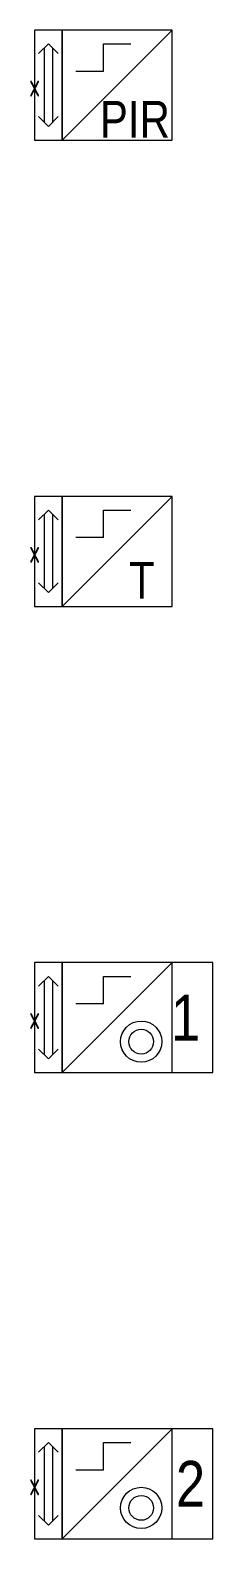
# Model space of a CAD drawing. Header units: metres. Extents: x -162 to 83385, y -62392 to -1971.
# Drawn here: x 82986 to 83385, y -9433 to -6139 of the extents above; entities that cross this region are included whole.
import ezdxf
from ezdxf.enums import TextEntityAlignment as Align

# ---------------------------------------------------------------- set-up
doc = ezdxf.new("R2010")
doc.units = ezdxf.units.M
doc.header["$LTSCALE"] = 0.5
for name, color, linetype, lineweight in [('ELIN_Attribut_01_Produkt_ID', 7, 'Continuous', 0), ('ELIN_Attribut_02_Stromkreis', 7, 'Continuous', 0), ('ELIN_Attribut_03_Verteilerbereich', 7, 'Continuous', 0), ('ELIN_Attribut_04_Montagehoehe', 7, 'Continuous', 0), ('ELIN_Attribut_05_Montageart', 7, 'Continuous', 0), ('ELIN_Attribut_06_Tuernummer', 7, 'Continuous', 0), ('ELIN_Attribut_07_Bemerkung', 7, 'Continuous', 0), ('ELIN_Attribut_08_Adresse', 7, 'Continuous', 0), ('ELIN_Attribut_10_AKZ1', 7, 'Continuous', 0), ('ELIN_Attribut_11_AKZ2', 7, 'Continuous', 0), ('ELIN_Attribut_12_Sonstiges1', 7, 'Continuous', 0), ('ELIN_Attribut_13_Sonstiges2', 7, 'Continuous', 0), ('ELIN_Attribut_14_Bauteil', 7, 'Continuous', 0), ('ELIN_Attribut_15_Ebene', 7, 'Continuous', 0), ('ELIN_Attribut_16_Raumnummer', 7, 'Continuous', 0), ('ELIN_Attribut_17_Raumname', 7, 'Continuous', 0), ('ELIN_Attribut_18_Montageabschnitt', 7, 'Continuous', 0), ('ELIN_Attribut_Basispunkt', 2, 'Continuous', 0), ('ELIN_Attribute_GEMOS', 11, 'Continuous', 0), ('ELIN_EIB_WA_KNX', 10, 'Continuous', 0)]:
    doc.layers.add(name, color=color, linetype=linetype, lineweight=lineweight)
doc.layers.get('0').off()
doc.styles.add('ARIAL_N', font='ARIALN.TTF')
doc.styles.add('ELIN_Attribute', font='isocp.shx', dxfattribs={"width": 0.8})

# ---------------------------------------------------------------- blocks, each defined once
blk = doc.blocks.new('ELIN_EIB_KNX_BEWEGUNGS_PRAESENZMELDER')
at = {"color": 0, "lineweight": 0}
for p, q in [((60, -120), (300, 120)), ((30, 90), (8.8, 68.8)), ((21, 81), (21, -81)), ((30, 90), (51.2, 68.8)), ((39, 81), (39, -81)), ((150, 90), (210, 90)), ((150, 30), (150, 90)), ((150, 30), (90, 30)), ((8.8, -68.8), (30, -90)), ((51.2, -68.8), (30, -90))]:
    blk.add_line(p, q, dxfattribs=at)
at = {"color": 0}
for points in [[(60, 120), (0, 120), (0, -120), (60, -120)], [(60, -120), (300, -120), (300, 120), (60, 120)]]:
    blk.add_lwpolyline(points, close=True, dxfattribs=at)
at = {"color": 0, "insert": (295.1, -74.3), "char_height": 80, "attachment_point": 6, "style": 'ARIAL_N'}
blk.add_mtext('PIR', dxfattribs=at)
at = {"layer": 'ELIN_Attribut_01_Produkt_ID', "style": 'ELIN_Attribute', "width": 0.8, "flags": 8}
blk.add_attdef('01_PRODUKT_ID', (392.5, -14.6, 0), '', height=150, dxfattribs=at)
at = {"layer": 'ELIN_Attribut_02_Stromkreis', "style": 'ELIN_Attribute', "width": 0.8, "flags": 8}
blk.add_attdef('02_STROMKREIS', (392.5, 185.4, 0), '', height=150, dxfattribs=at)
at = {"layer": 'ELIN_Attribut_03_Verteilerbereich', "style": 'ELIN_Attribute', "width": 0.8, "flags": 8}
blk.add_attdef('03_VERTEILERBEREICH', (-247.5, -404.4, 0), '', height=125, dxfattribs=at)
at = {"layer": 'ELIN_Attribut_04_Montagehoehe', "style": 'ELIN_Attribute', "width": 0.8, "flags": 8}
blk.add_attdef('04_MONTAGEHOEHE', text='', height=125, dxfattribs=at).set_placement((-104.9, -14.6, 0), align=Align.RIGHT)
at = {"layer": 'ELIN_Attribut_05_Montageart', "style": 'ELIN_Attribute', "width": 0.8, "flags": 8}
blk.add_attdef('05_MONTAGEART', (392.5, -204.4, 0), '', height=125, dxfattribs=at)
at = {"layer": 'ELIN_Attribut_06_Tuernummer', "style": 'ELIN_Attribute', "width": 0.8, "flags": 8}
blk.add_attdef('06_TUERNUMMER', text='', height=125, dxfattribs=at).set_placement((-104.9, -214.6, 0), align=Align.RIGHT)
at = {"layer": 'ELIN_Attribut_07_Bemerkung', "style": 'ELIN_Attribute', "width": 0.8, "flags": 8}
blk.add_attdef('07_BEMERKUNG', (-247.5, -604.4, 0), '', height=125, dxfattribs=at)
at = {"layer": 'ELIN_Attribut_08_Adresse', "style": 'ELIN_Attribute', "width": 0.8, "flags": 8}
blk.add_attdef('08_ADRESSE', (-247.5, -804.4, 0), '', height=125, dxfattribs=at)
at = {"layer": 'ELIN_Attribut_10_AKZ1', "style": 'ELIN_Attribute', "width": 0.8, "flags": 8}
blk.add_attdef('10_AKZ1', (-247.5, -1204.4, 0), '', height=125, dxfattribs=at)
at = {"layer": 'ELIN_Attribut_11_AKZ2', "style": 'ELIN_Attribute', "width": 0.8, "flags": 8}
blk.add_attdef('11_AKZ2', (-247.5, -1404.4, 0), '', height=125, dxfattribs=at)
at = {"layer": 'ELIN_Attribut_12_Sonstiges1', "style": 'ELIN_Attribute', "width": 0.8, "flags": 8}
blk.add_attdef('12_SONSTIGES1', (-247.5, -1604.4, 0), '', height=125, dxfattribs=at)
at = {"layer": 'ELIN_Attribut_13_Sonstiges2', "style": 'ELIN_Attribute', "width": 0.8, "flags": 8}
blk.add_attdef('13_SONSTIGES2', (-247.5, -1804.4, 0), '', height=125, dxfattribs=at)
at = {"layer": 'ELIN_Attribut_14_Bauteil', "style": 'ELIN_Attribute', "width": 0.8, "flags": 8}
blk.add_attdef('14_BAUTEIL', (-247.5, -2004.4, 0), '', height=125, dxfattribs=at)
at = {"layer": 'ELIN_Attribut_15_Ebene', "style": 'ELIN_Attribute', "width": 0.8, "flags": 8}
blk.add_attdef('15_EBENE', (-247.5, -2204.4, 0), '', height=125, dxfattribs=at)
at = {"layer": 'ELIN_Attribut_16_Raumnummer', "style": 'ELIN_Attribute', "width": 0.8, "flags": 8}
blk.add_attdef('16_RAUMNUMMER', (-247.5, -2404.4, 0), '', height=125, dxfattribs=at)
at = {"layer": 'ELIN_Attribut_17_Raumname', "style": 'ELIN_Attribute', "width": 0.8, "flags": 8}
blk.add_attdef('17_RAUMNAME', (-247.5, -2604.4, 0), '', height=125, dxfattribs=at)
at = {"layer": 'ELIN_Attribut_18_Montageabschnitt', "style": 'ELIN_Attribute', "width": 0.8, "flags": 8}
blk.add_attdef('18_MONTAGEABSCHNITT', (-247.5, -2804.4, 0), '', height=125, dxfattribs=at)
at = {"layer": 'ELIN_Attribut_Basispunkt', "style": 'ELIN_Attribute', "width": 0.8, "flags": 8}
blk.add_attdef('Basispunkt', text='', height=50, dxfattribs=at).set_placement((0, 0), align=Align.MIDDLE)
at = {"layer": 'ELIN_Attribute_GEMOS', "style": 'ELIN_Attribute', "width": 0.6, "flags": 8}
for tag, p in [('G01_PRO02ID', (1734.2, 183.6)), ('G02_BEZEICHNUNG', (1734.2, -14.6, 0)), ('G03_DESCRIPTION', (1734.2, -204.4, 0)), ('G04_GEMOS-SYMBOL', (1737.5, -404.4, 0)), ('G05_GEMOS-TYP', (1737.5, -604.4, 0)), ('G06_ORTSKENNUNG', (1734.2, -804.4, 0)), ('G08_FREI1', (1734.2, -1004.4, 0)), ('G08_FREI2', (1734.2, -1204.4, 0))]:
    blk.add_attdef(tag, p, '', height=125, dxfattribs=at)
blk = doc.blocks.new('ELIN_EIB_KNX_TEMPERATURMELDER')
at = {"color": 0, "lineweight": 0}
for p, q in [((60, -120), (300, 120)), ((30, 90), (8.8, 68.8)), ((21, 81), (21, -81)), ((30, 90), (51.2, 68.8)), ((39, 81), (39, -81)), ((150, 90), (210, 90)), ((150, 30), (150, 90)), ((150, 30), (90, 30)), ((8.8, -68.8), (30, -90)), ((51.2, -68.8), (30, -90))]:
    blk.add_line(p, q, dxfattribs=at)
at = {"color": 0}
for points in [[(60, 120), (0, 120), (0, -120), (60, -120)], [(60, -120), (300, -120), (300, 120), (60, 120)]]:
    blk.add_lwpolyline(points, close=True, dxfattribs=at)
at = {"color": 0, "insert": (262, -63), "char_height": 80, "attachment_point": 6, "style": 'ARIAL_N'}
blk.add_mtext('T', dxfattribs=at)
at = {"layer": 'ELIN_Attribut_01_Produkt_ID', "style": 'ELIN_Attribute', "width": 0.8, "flags": 8}
blk.add_attdef('01_PRODUKT_ID', (396.5, -14.6, 0), '', height=150, dxfattribs=at)
at = {"layer": 'ELIN_Attribut_02_Stromkreis', "style": 'ELIN_Attribute', "width": 0.8, "flags": 8}
blk.add_attdef('02_STROMKREIS', (396.5, 185.4, 0), '', height=150, dxfattribs=at)
at = {"layer": 'ELIN_Attribut_03_Verteilerbereich', "style": 'ELIN_Attribute', "width": 0.8, "flags": 8}
blk.add_attdef('03_VERTEILERBEREICH', (-247.5, -404.4, 0), '', height=125, dxfattribs=at)
at = {"layer": 'ELIN_Attribut_04_Montagehoehe', "style": 'ELIN_Attribute', "width": 0.8, "flags": 8}
blk.add_attdef('04_MONTAGEHOEHE', text='', height=125, dxfattribs=at).set_placement((-104.9, -14.6, 0), align=Align.RIGHT)
at = {"layer": 'ELIN_Attribut_05_Montageart', "style": 'ELIN_Attribute', "width": 0.8, "flags": 8}
blk.add_attdef('05_MONTAGEART', (396.5, -204.4, 0), '', height=125, dxfattribs=at)
at = {"layer": 'ELIN_Attribut_06_Tuernummer', "style": 'ELIN_Attribute', "width": 0.8, "flags": 8}
blk.add_attdef('06_TUERNUMMER', text='', height=125, dxfattribs=at).set_placement((-104.9, -214.6, 0), align=Align.RIGHT)
at = {"layer": 'ELIN_Attribut_07_Bemerkung', "style": 'ELIN_Attribute', "width": 0.8, "flags": 8}
blk.add_attdef('07_BEMERKUNG', (-247.5, -604.4, 0), '', height=125, dxfattribs=at)
at = {"layer": 'ELIN_Attribut_08_Adresse', "style": 'ELIN_Attribute', "width": 0.8, "flags": 8}
blk.add_attdef('08_ADRESSE', (-247.5, -804.4, 0), '', height=125, dxfattribs=at)
at = {"layer": 'ELIN_Attribut_10_AKZ1', "style": 'ELIN_Attribute', "width": 0.8, "flags": 8}
blk.add_attdef('10_AKZ1', (-247.5, -1204.4, 0), '', height=125, dxfattribs=at)
at = {"layer": 'ELIN_Attribut_11_AKZ2', "style": 'ELIN_Attribute', "width": 0.8, "flags": 8}
blk.add_attdef('11_AKZ2', (-247.5, -1404.4, 0), '', height=125, dxfattribs=at)
at = {"layer": 'ELIN_Attribut_12_Sonstiges1', "style": 'ELIN_Attribute', "width": 0.8, "flags": 8}
blk.add_attdef('12_SONSTIGES1', (-247.5, -1604.4, 0), '', height=125, dxfattribs=at)
at = {"layer": 'ELIN_Attribut_13_Sonstiges2', "style": 'ELIN_Attribute', "width": 0.8, "flags": 8}
blk.add_attdef('13_SONSTIGES2', (-247.5, -1804.4, 0), '', height=125, dxfattribs=at)
at = {"layer": 'ELIN_Attribut_14_Bauteil', "style": 'ELIN_Attribute', "width": 0.8, "flags": 8}
blk.add_attdef('14_BAUTEIL', (-247.5, -2004.4, 0), '', height=125, dxfattribs=at)
at = {"layer": 'ELIN_Attribut_15_Ebene', "style": 'ELIN_Attribute', "width": 0.8, "flags": 8}
blk.add_attdef('15_EBENE', (-247.5, -2204.4, 0), '', height=125, dxfattribs=at)
at = {"layer": 'ELIN_Attribut_16_Raumnummer', "style": 'ELIN_Attribute', "width": 0.8, "flags": 8}
blk.add_attdef('16_RAUMNUMMER', (-247.5, -2404.4, 0), '', height=125, dxfattribs=at)
at = {"layer": 'ELIN_Attribut_17_Raumname', "style": 'ELIN_Attribute', "width": 0.8, "flags": 8}
blk.add_attdef('17_RAUMNAME', (-247.5, -2604.4, 0), '', height=125, dxfattribs=at)
at = {"layer": 'ELIN_Attribut_18_Montageabschnitt', "style": 'ELIN_Attribute', "width": 0.8, "flags": 8}
blk.add_attdef('18_MONTAGEABSCHNITT', (-247.5, -2804.4, 0), '', height=125, dxfattribs=at)
at = {"layer": 'ELIN_Attribut_Basispunkt', "style": 'ELIN_Attribute', "width": 0.8, "flags": 8}
blk.add_attdef('Basispunkt', text='', height=50, dxfattribs=at).set_placement((0, 0), align=Align.MIDDLE)
at = {"layer": 'ELIN_Attribute_GEMOS', "style": 'ELIN_Attribute', "width": 0.6, "flags": 8}
for tag, p in [('G01_PRO02ID', (1620.5, 183.6)), ('G02_BEZEICHNUNG', (1620.5, -14.6, 0)), ('G03_DESCRIPTION', (1620.5, -204.4, 0)), ('G04_GEMOS-SYMBOL', (1623.8, -404.4, 0)), ('G05_GEMOS-TYP', (1623.8, -604.4, 0)), ('G06_ORTSKENNUNG', (1620.5, -804.4, 0)), ('G08_FREI1', (1620.5, -1004.4, 0)), ('G08_FREI2', (1620.5, -1204.4, 0))]:
    blk.add_attdef(tag, p, '', height=125, dxfattribs=at)
blk = doc.blocks.new('ELIN_EIB_KNX_BUSANKOPPLER_1F')
at = {"color": 0}
for p, q in [((60, -120), (300, 120)), ((30, 90), (8.8, 68.8)), ((21, 81), (21, -81)), ((30, 90), (51.2, 68.8)), ((39, 81), (39, -81)), ((150, 90), (210, 90)), ((150, 30), (150, 90)), ((150, 30), (90, 30)), ((8.8, -68.8), (30, -90)), ((51.2, -68.8), (30, -90))]:
    blk.add_line(p, q, dxfattribs=at)
for points in [[(60, 120), (0, 120), (0, -120), (60, -120)], [(60, -120), (300, -120), (300, 120), (60, 120)], [(60, -120), (388.7, -120), (388.7, 120), (60, 120)]]:
    blk.add_lwpolyline(points, close=True, dxfattribs=at)
at = {"color": 0, "lineweight": 0}
for radius in [45, 27]:
    blk.add_circle((232.5, -52.5), radius, dxfattribs=at)
at = {"color": 0, "insert": (361.1, 0), "char_height": 100, "attachment_point": 6, "style": 'ARIAL_N'}
blk.add_mtext('1', dxfattribs=at)
at = {"layer": 'ELIN_Attribut_01_Produkt_ID', "style": 'ELIN_Attribute', "width": 0.8, "flags": 8}
blk.add_attdef('01_PRODUKT_ID', (488.5, -14.6, 0), '', height=150, dxfattribs=at)
at = {"layer": 'ELIN_Attribut_02_Stromkreis', "style": 'ELIN_Attribute', "width": 0.8, "flags": 8}
blk.add_attdef('02_STROMKREIS', (488.5, 185.4, 0), '', height=150, dxfattribs=at)
at = {"layer": 'ELIN_Attribut_03_Verteilerbereich', "style": 'ELIN_Attribute', "width": 0.8, "flags": 8}
blk.add_attdef('03_VERTEILERBEREICH', (-247.5, -404.4, 0), '', height=125, dxfattribs=at)
at = {"layer": 'ELIN_Attribut_04_Montagehoehe', "style": 'ELIN_Attribute', "width": 0.8, "flags": 8}
blk.add_attdef('04_MONTAGEHOEHE', text='', height=125, dxfattribs=at).set_placement((-104.9, -14.6, 0), align=Align.RIGHT)
at = {"layer": 'ELIN_Attribut_05_Montageart', "style": 'ELIN_Attribute', "width": 0.8, "flags": 8}
blk.add_attdef('05_MONTAGEART', (488.5, -204.4, 0), '', height=125, dxfattribs=at)
at = {"layer": 'ELIN_Attribut_06_Tuernummer', "style": 'ELIN_Attribute', "width": 0.8, "flags": 8}
blk.add_attdef('06_TUERNUMMER', text='', height=125, dxfattribs=at).set_placement((-104.9, -214.6, 0), align=Align.RIGHT)
at = {"layer": 'ELIN_Attribut_07_Bemerkung', "style": 'ELIN_Attribute', "width": 0.8, "flags": 8}
blk.add_attdef('07_BEMERKUNG', (-247.5, -604.4, 0), '', height=125, dxfattribs=at)
at = {"layer": 'ELIN_Attribut_08_Adresse', "style": 'ELIN_Attribute', "width": 0.8, "flags": 8}
blk.add_attdef('08_ADRESSE', (-247.5, -804.4, 0), '', height=125, dxfattribs=at)
at = {"layer": 'ELIN_Attribut_10_AKZ1', "style": 'ELIN_Attribute', "width": 0.8, "flags": 8}
blk.add_attdef('10_AKZ1', (-247.5, -1204.4, 0), '', height=125, dxfattribs=at)
at = {"layer": 'ELIN_Attribut_11_AKZ2', "style": 'ELIN_Attribute', "width": 0.8, "flags": 8}
blk.add_attdef('11_AKZ2', (-247.5, -1404.4, 0), '', height=125, dxfattribs=at)
at = {"layer": 'ELIN_Attribut_12_Sonstiges1', "style": 'ELIN_Attribute', "width": 0.8, "flags": 8}
blk.add_attdef('12_SONSTIGES1', (-247.5, -1604.4, 0), '', height=125, dxfattribs=at)
at = {"layer": 'ELIN_Attribut_13_Sonstiges2', "style": 'ELIN_Attribute', "width": 0.8, "flags": 8}
blk.add_attdef('13_SONSTIGES2', (-247.5, -1804.4, 0), '', height=125, dxfattribs=at)
at = {"layer": 'ELIN_Attribut_14_Bauteil', "style": 'ELIN_Attribute', "width": 0.8, "flags": 8}
blk.add_attdef('14_BAUTEIL', (-247.5, -2004.4, 0), '', height=125, dxfattribs=at)
at = {"layer": 'ELIN_Attribut_15_Ebene', "style": 'ELIN_Attribute', "width": 0.8, "flags": 8}
blk.add_attdef('15_EBENE', (-247.5, -2204.4, 0), '', height=125, dxfattribs=at)
at = {"layer": 'ELIN_Attribut_16_Raumnummer', "style": 'ELIN_Attribute', "width": 0.8, "flags": 8}
blk.add_attdef('16_RAUMNUMMER', (-247.5, -2404.4, 0), '', height=125, dxfattribs=at)
at = {"layer": 'ELIN_Attribut_17_Raumname', "style": 'ELIN_Attribute', "width": 0.8, "flags": 8}
blk.add_attdef('17_RAUMNAME', (-247.5, -2604.4, 0), '', height=125, dxfattribs=at)
at = {"layer": 'ELIN_Attribut_18_Montageabschnitt', "style": 'ELIN_Attribute', "width": 0.8, "flags": 8}
blk.add_attdef('18_MONTAGEABSCHNITT', (-247.5, -2804.4, 0), '', height=125, dxfattribs=at)
at = {"layer": 'ELIN_Attribut_Basispunkt', "style": 'ELIN_Attribute', "width": 0.8, "flags": 8}
blk.add_attdef('Basispunkt', text='', height=50, dxfattribs=at).set_placement((0, 0), align=Align.MIDDLE)
at = {"layer": 'ELIN_Attribute_GEMOS', "style": 'ELIN_Attribute', "width": 0.6, "flags": 8}
for tag, p in [('G01_PRO02ID', (1800.3, 183.6)), ('G02_BEZEICHNUNG', (1800.3, -14.6, 0)), ('G03_DESCRIPTION', (1800.3, -204.4, 0)), ('G04_GEMOS-SYMBOL', (1803.7, -404.4, 0)), ('G05_GEMOS-TYP', (1803.7, -604.4, 0)), ('G06_ORTSKENNUNG', (1800.3, -804.4, 0)), ('G08_FREI1', (1800.3, -1004.4, 0)), ('G08_FREI2', (1800.3, -1204.4, 0))]:
    blk.add_attdef(tag, p, '', height=125, dxfattribs=at)
blk = doc.blocks.new('ELIN_EIB_KNX_BUSANKOPPLER_2F')
at = {"color": 0}
for p, q in [((60, -120), (300, 120)), ((30, 90), (8.8, 68.8)), ((21, 81), (21, -81)), ((30, 90), (51.2, 68.8)), ((39, 81), (39, -81)), ((150, 90), (210, 90)), ((150, 30), (150, 90)), ((150, 30), (90, 30)), ((8.8, -68.8), (30, -90)), ((51.2, -68.8), (30, -90))]:
    blk.add_line(p, q, dxfattribs=at)
for points in [[(60, 120), (0, 120), (0, -120), (60, -120)], [(60, -120), (300, -120), (300, 120), (60, 120)], [(60, -120), (388.7, -120), (388.7, 120), (60, 120)]]:
    blk.add_lwpolyline(points, close=True, dxfattribs=at)
at = {"color": 0, "lineweight": 0}
for radius in [45, 27]:
    blk.add_circle((232.5, -52.5), radius, dxfattribs=at)
at = {"color": 0, "insert": (372, 0), "char_height": 100, "attachment_point": 6, "style": 'ARIAL_N'}
blk.add_mtext('2', dxfattribs=at)
at = {"layer": 'ELIN_Attribut_01_Produkt_ID', "style": 'ELIN_Attribute', "width": 0.8, "flags": 8}
blk.add_attdef('01_PRODUKT_ID', (475.5, -14.6, 0), '', height=150, dxfattribs=at)
at = {"layer": 'ELIN_Attribut_02_Stromkreis', "style": 'ELIN_Attribute', "width": 0.8, "flags": 8}
blk.add_attdef('02_STROMKREIS', (475.5, 185.4, 0), '', height=150, dxfattribs=at)
at = {"layer": 'ELIN_Attribut_03_Verteilerbereich', "style": 'ELIN_Attribute', "width": 0.8, "flags": 8}
blk.add_attdef('03_VERTEILERBEREICH', (-247.5, -404.4, 0), '', height=125, dxfattribs=at)
at = {"layer": 'ELIN_Attribut_04_Montagehoehe', "style": 'ELIN_Attribute', "width": 0.8, "flags": 8}
blk.add_attdef('04_MONTAGEHOEHE', text='', height=125, dxfattribs=at).set_placement((-104.9, -14.6, 0), align=Align.RIGHT)
at = {"layer": 'ELIN_Attribut_05_Montageart', "style": 'ELIN_Attribute', "width": 0.8, "flags": 8}
blk.add_attdef('05_MONTAGEART', (475.5, -204.4, 0), '', height=125, dxfattribs=at)
at = {"layer": 'ELIN_Attribut_06_Tuernummer', "style": 'ELIN_Attribute', "width": 0.8, "flags": 8}
blk.add_attdef('06_TUERNUMMER', text='', height=125, dxfattribs=at).set_placement((-104.9, -214.6, 0), align=Align.RIGHT)
at = {"layer": 'ELIN_Attribut_07_Bemerkung', "style": 'ELIN_Attribute', "width": 0.8, "flags": 8}
blk.add_attdef('07_BEMERKUNG', (-247.5, -604.4, 0), '', height=125, dxfattribs=at)
at = {"layer": 'ELIN_Attribut_08_Adresse', "style": 'ELIN_Attribute', "width": 0.8, "flags": 8}
blk.add_attdef('08_ADRESSE', (-247.5, -804.4, 0), '', height=125, dxfattribs=at)
at = {"layer": 'ELIN_Attribut_10_AKZ1', "style": 'ELIN_Attribute', "width": 0.8, "flags": 8}
blk.add_attdef('10_AKZ1', (-247.5, -1204.4, 0), '', height=125, dxfattribs=at)
at = {"layer": 'ELIN_Attribut_11_AKZ2', "style": 'ELIN_Attribute', "width": 0.8, "flags": 8}
blk.add_attdef('11_AKZ2', (-247.5, -1404.4, 0), '', height=125, dxfattribs=at)
at = {"layer": 'ELIN_Attribut_12_Sonstiges1', "style": 'ELIN_Attribute', "width": 0.8, "flags": 8}
blk.add_attdef('12_SONSTIGES1', (-247.5, -1604.4, 0), '', height=125, dxfattribs=at)
at = {"layer": 'ELIN_Attribut_13_Sonstiges2', "style": 'ELIN_Attribute', "width": 0.8, "flags": 8}
blk.add_attdef('13_SONSTIGES2', (-247.5, -1804.4, 0), '', height=125, dxfattribs=at)
at = {"layer": 'ELIN_Attribut_14_Bauteil', "style": 'ELIN_Attribute', "width": 0.8, "flags": 8}
blk.add_attdef('14_BAUTEIL', (-247.5, -2004.4, 0), '', height=125, dxfattribs=at)
at = {"layer": 'ELIN_Attribut_15_Ebene', "style": 'ELIN_Attribute', "width": 0.8, "flags": 8}
blk.add_attdef('15_EBENE', (-247.5, -2204.4, 0), '', height=125, dxfattribs=at)
at = {"layer": 'ELIN_Attribut_16_Raumnummer', "style": 'ELIN_Attribute', "width": 0.8, "flags": 8}
blk.add_attdef('16_RAUMNUMMER', (-247.5, -2404.4, 0), '', height=125, dxfattribs=at)
at = {"layer": 'ELIN_Attribut_17_Raumname', "style": 'ELIN_Attribute', "width": 0.8, "flags": 8}
blk.add_attdef('17_RAUMNAME', (-247.5, -2604.4, 0), '', height=125, dxfattribs=at)
at = {"layer": 'ELIN_Attribut_18_Montageabschnitt', "style": 'ELIN_Attribute', "width": 0.8, "flags": 8}
blk.add_attdef('18_MONTAGEABSCHNITT', (-247.5, -2804.4, 0), '', height=125, dxfattribs=at)
at = {"layer": 'ELIN_Attribut_Basispunkt', "style": 'ELIN_Attribute', "width": 0.8, "flags": 8}
blk.add_attdef('Basispunkt', text='', height=50, dxfattribs=at).set_placement((0, 0), align=Align.MIDDLE)
at = {"layer": 'ELIN_Attribute_GEMOS', "style": 'ELIN_Attribute', "width": 0.6, "flags": 8}
for tag, p in [('G01_PRO02ID', (1812, 183.6)), ('G02_BEZEICHNUNG', (1812, -14.6, 0)), ('G03_DESCRIPTION', (1812, -204.4, 0)), ('G04_GEMOS-SYMBOL', (1815.4, -404.4, 0)), ('G05_GEMOS-TYP', (1815.4, -604.4, 0)), ('G06_ORTSKENNUNG', (1812, -804.4, 0)), ('G08_FREI1', (1812, -1004.4, 0)), ('G08_FREI2', (1812, -1204.4, 0))]:
    blk.add_attdef(tag, p, '', height=125, dxfattribs=at)

msp = doc.modelspace()

# ---------------------------------------------------------------- block references
at = {"layer": 'ELIN_EIB_WA_KNX', "lineweight": 0}
ref = msp.add_blockref('ELIN_EIB_KNX_BEWEGUNGS_PRAESENZMELDER', (82995.9, -6259.2), dxfattribs=at)
ref.add_attrib('Basispunkt', 'x', dxfattribs={"layer": 'ELIN_Attribut_Basispunkt', "height": 50, "style": 'ELIN_Attribute', "width": 0.8}).set_placement((82995.9, -6259.2), align=Align.MIDDLE)
ref = msp.add_blockref('ELIN_EIB_KNX_TEMPERATURMELDER', (82995.9, -7277.1), dxfattribs=at)
ref.add_attrib('Basispunkt', 'x', dxfattribs={"layer": 'ELIN_Attribut_Basispunkt', "height": 50, "style": 'ELIN_Attribute', "width": 0.8}).set_placement((82995.9, -7277.1), align=Align.MIDDLE)
ref = msp.add_blockref('ELIN_EIB_KNX_BUSANKOPPLER_1F', (82995.9, -8294.9), dxfattribs=at)
ref.add_attrib('Basispunkt', 'x', dxfattribs={"layer": 'ELIN_Attribut_Basispunkt', "height": 50, "style": 'ELIN_Attribute', "width": 0.8}).set_placement((82995.9, -8294.9), align=Align.MIDDLE)
ref = msp.add_blockref('ELIN_EIB_KNX_BUSANKOPPLER_2F', (82995.9, -9312.8), dxfattribs=at)
ref.add_attrib('Basispunkt', 'x', dxfattribs={"layer": 'ELIN_Attribut_Basispunkt', "height": 50, "style": 'ELIN_Attribute', "width": 0.8}).set_placement((82995.9, -9312.8), align=Align.MIDDLE)

doc.saveas('drawing.dxf')
